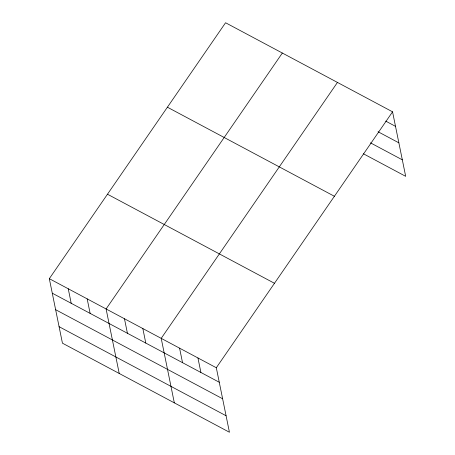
<?xml version="1.0" encoding="UTF-8"?>
<svg xmlns="http://www.w3.org/2000/svg" width="455" height="455" viewBox="0 0 455 455"><rect width="100%" height="100%" fill="white"/><g stroke="black" fill="none" stroke-linecap="round" stroke-linejoin="round"><path stroke-width="0.68" d="M392.557 111.822L216.313 367.748L229.434 432.25L62.443 343.178L49.322 278.676L225.566 22.75L392.557 111.822L405.678 176.324L363.431 153.79M282.339 53.036L106.1 308.962L119.221 373.464M337.451 82.429L161.207 338.355L174.328 402.857M385.715 121.115L395.509 126.342M378.048 131.734L398.864 142.836M370.484 142.847L402.322 159.83M167.406 107.204L334.397 196.276M107.482 194.222L274.473 283.294M49.322 278.676L216.313 367.748M52.274 293.196L219.27 382.268M55.629 309.69L222.626 398.762M59.087 326.684L226.078 415.756M197.942 357.954L200.9 372.469M179.577 348.155L182.529 362.675M142.836 328.555L145.793 343.076M124.465 318.762L127.423 333.282M87.172 298.867L90.13 313.387M68.25 288.771L71.202 303.292"/></g></svg>
